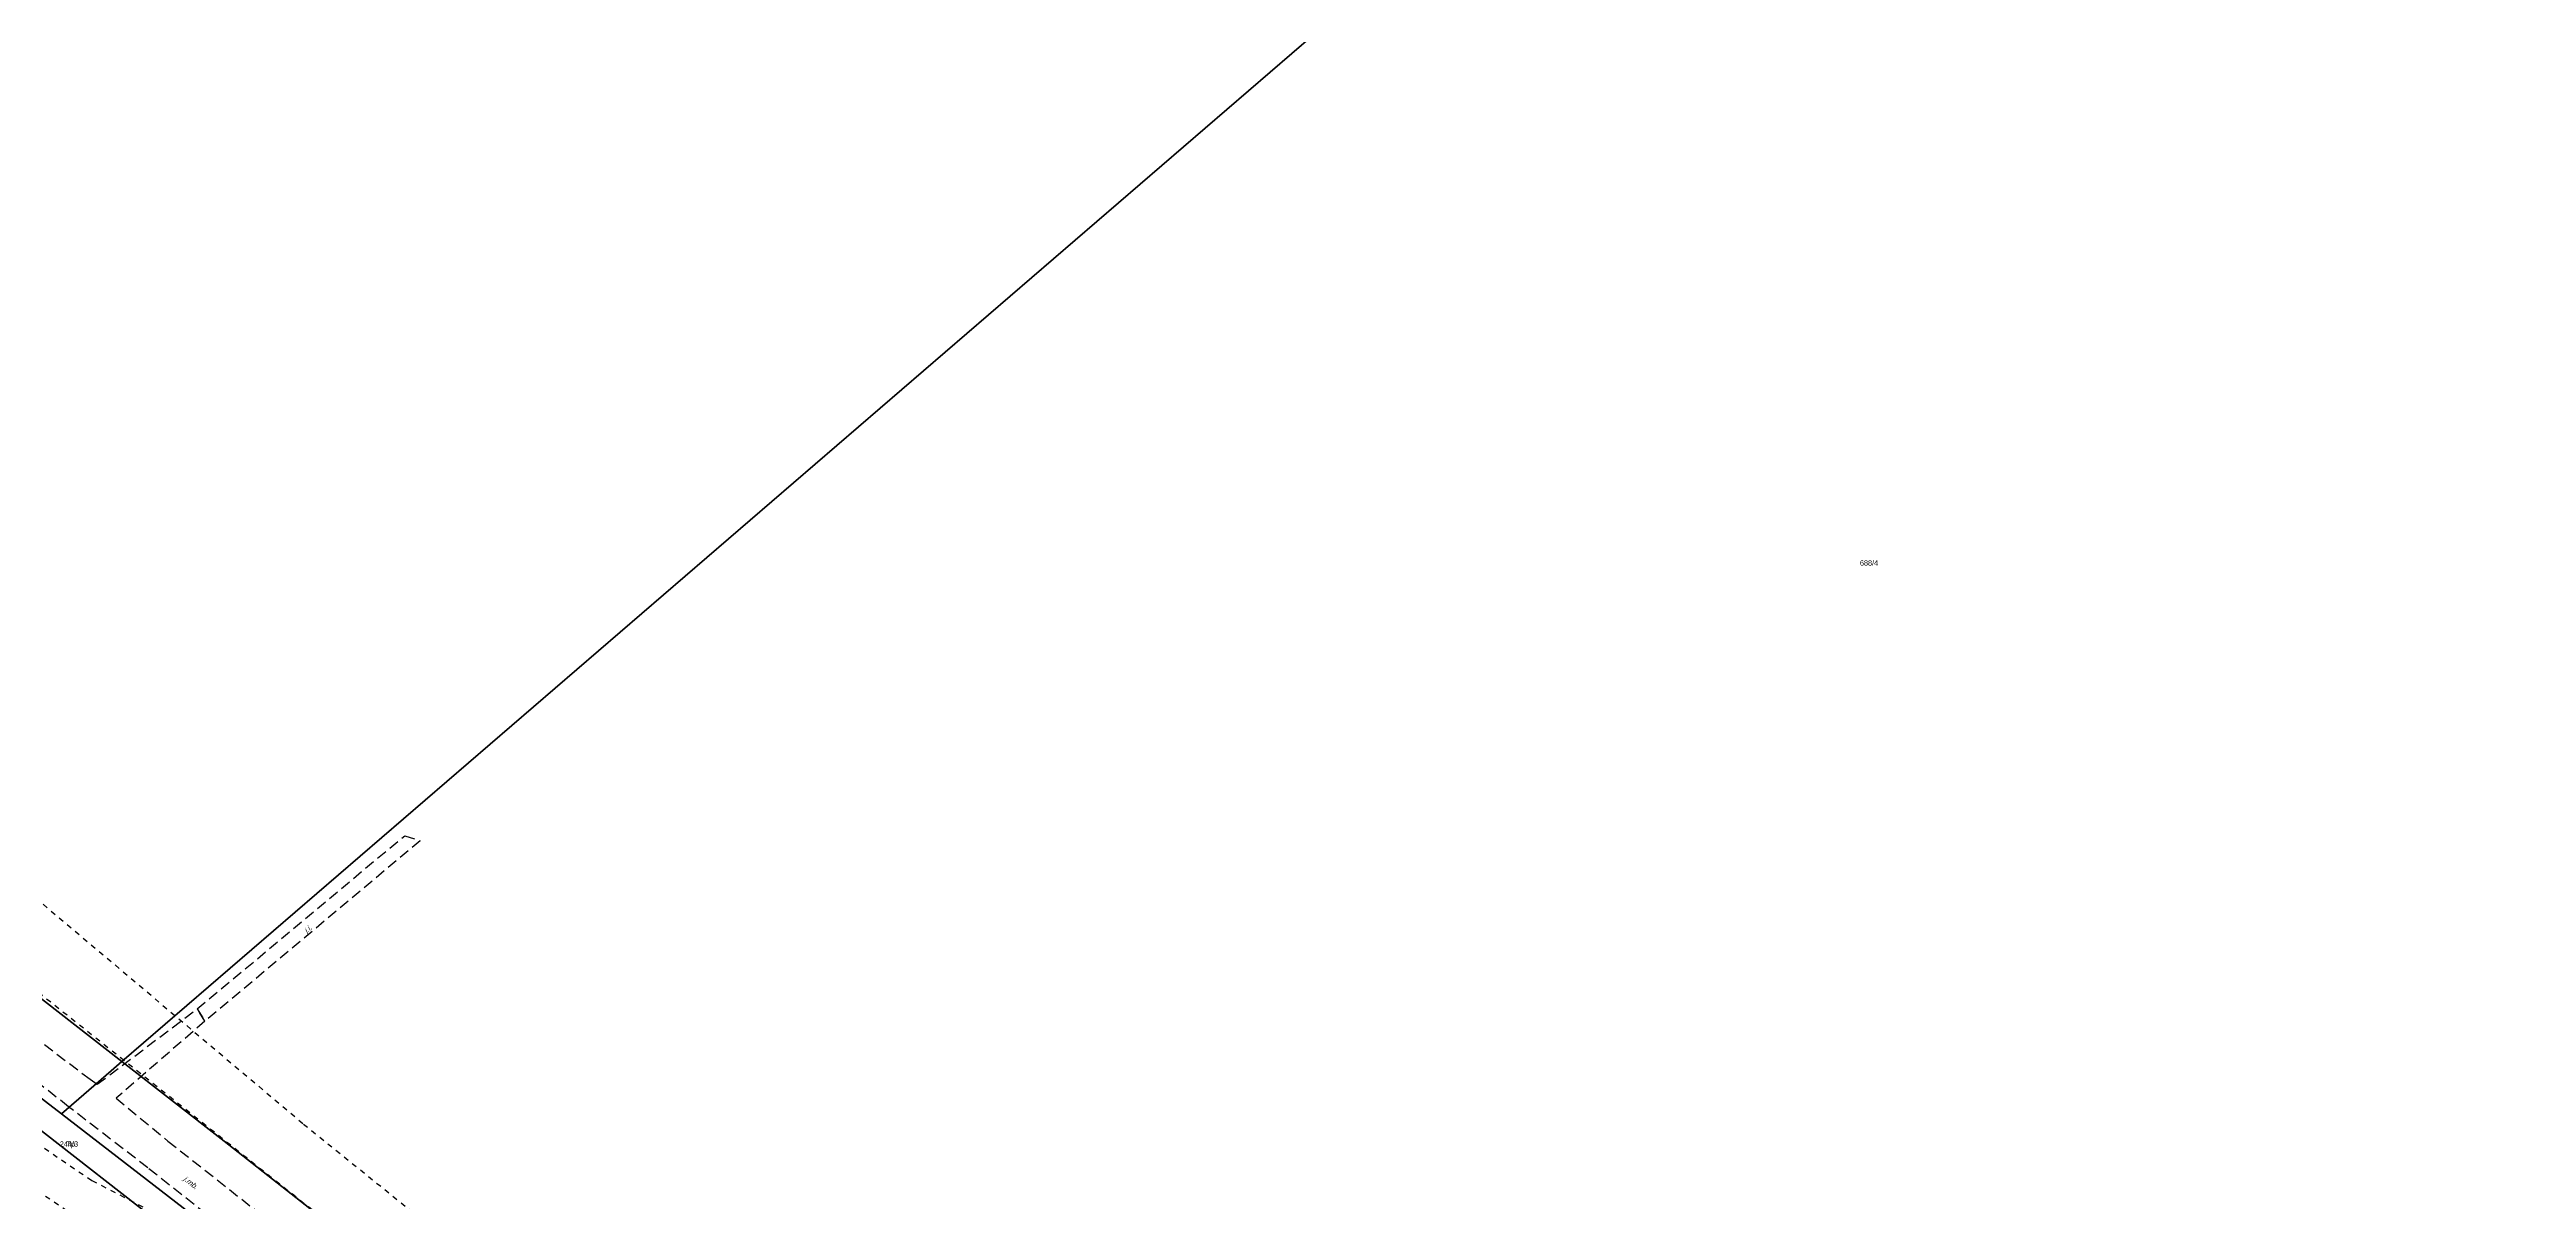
# Model space of a CAD drawing. Header units: metres. Extents: x 7542702 to 7555152, y 5804026 to 5815503.
# Drawn here: x 7545688.6 to 7546162.9, y 5806596.9 to 5806817.4 of the extents above; entities that cross this region are included whole.
import ezdxf

# ---------------------------------------------------------------- set-up
doc = ezdxf.new("R2010")
doc.units = ezdxf.units.M
doc.linetypes.add('4002', pattern=[2, 1, -1])
doc.linetypes.add('4003', pattern=[3, 2, -1])
for name, color, linetype in [('Drogi', 135, 'Continuous'), ('Dzialki', 165, 'Continuous'), ('Roslinnosc', 104, 'Continuous')]:
    doc.layers.add(name, color=color, linetype=linetype)
doc.styles.get("Standard").update_dxf_attribs({"font": 'arial.ttf'})

msp = doc.modelspace()

# ---------------------------------------------------------------- linework, layer by layer
at = {"layer": 'Drogi', "color": 8, "linetype": '4003'}
for p, q in [((7545716.91, 5806633.75, 131.3), (7545756.64, 5806666.9)), ((7545716.91, 5806633.75, 131.3), (7545756.64, 5806666.9)), ((7545756.64, 5806666.9), (7545759.61, 5806665.93)), ((7545756.64, 5806666.9), (7545759.61, 5806665.93)), ((7545759.61, 5806665.93), (7545718.38, 5806631.38, 131.24)), ((7545759.61, 5806665.93), (7545718.38, 5806631.38, 131.24)), ((7545675.74, 5806636.02, 131.07), (7545696.39, 5806620.28, 131.13)), ((7545675.74, 5806636.02, 131.07), (7545696.39, 5806620.28, 131.13)), ((7545697.77, 5806619.31, 131.11), (7545716.91, 5806633.75, 131.3)), ((7545697.77, 5806619.31, 131.11), (7545716.91, 5806633.75, 131.3)), ((7545716.91, 5806633.75, 131.3), (7545718.38, 5806631.38, 131.24)), ((7545718.38, 5806631.38, 131.24), (7545716.91, 5806633.75, 131.3)), ((7545716.91, 5806633.75, 131.3), (7545718.38, 5806631.38, 131.24)), ((7545718.38, 5806631.38, 131.24), (7545716.91, 5806633.75, 131.3)), ((7545692.3, 5806615.02, 131.14), (7545671.61, 5806631.2, 131.14)), ((7545692.3, 5806615.02, 131.14), (7545671.61, 5806631.2, 131.14)), ((7545718.38, 5806631.38, 131.24), (7545701.4, 5806616.64, 131.11)), ((7545718.38, 5806631.38, 131.24), (7545701.4, 5806616.64, 131.11)), ((7545696.39, 5806620.28, 131.13), (7545697.77, 5806619.31, 131.11)), ((7545696.39, 5806620.28, 131.13), (7545697.77, 5806619.31, 131.11)), ((7545707.46, 5806603.31, 131.12), (7545692.3, 5806615.02, 131.14)), ((7545707.46, 5806603.31, 131.12), (7545692.3, 5806615.02, 131.14)), ((7545701.4, 5806616.64, 131.11), (7545711.29, 5806608.43, 131.08)), ((7545701.4, 5806616.64, 131.11), (7545711.29, 5806608.43, 131.08)), ((7545711.29, 5806608.43, 131.08), (7545729.85, 5806593.85, 131.13)), ((7545711.29, 5806608.43, 131.08), (7545729.85, 5806593.85, 131.13)), ((7545725.72, 5806588.87, 131.16), (7545707.46, 5806603.31, 131.12)), ((7545725.72, 5806588.87, 131.16), (7545707.46, 5806603.31, 131.12))]:
    msp.add_line(p, q, dxfattribs=at)
at = {"layer": 'Dzialki'}
for p, q in [((7545702.48, 5806623.7), (7546162.87, 5807020.26)), ((7545702.48, 5806623.7), (7546162.87, 5807020.26)), ((7546162.87, 5807020.26), (7545702.48, 5806623.7)), ((7545702.48, 5806623.7), (7546162.87, 5807020.26)), ((7545702.48, 5806623.7), (7546162.87, 5807020.26)), ((7546162.87, 5807020.26), (7545702.48, 5806623.7)), ((7545402.16, 5806857.45), (7545702.48, 5806623.7)), ((7545702.48, 5806623.7), (7545402.16, 5806857.45)), ((7545402.16, 5806857.45), (7545702.48, 5806623.7)), ((7545702.48, 5806623.7), (7545402.16, 5806857.45)), ((7545434.66, 5806806.82), (7545837, 5806493.76)), ((7545837, 5806493.76), (7545434.66, 5806806.82)), ((7545434.66, 5806806.82), (7545837, 5806493.76)), ((7545837, 5806493.76), (7545434.66, 5806806.82)), ((7545434.66, 5806806.82), (7545837, 5806493.76)), ((7545837, 5806493.76), (7545434.66, 5806806.82)), ((7545434.66, 5806806.82), (7545837, 5806493.76)), ((7545837, 5806493.76), (7545434.66, 5806806.82)), ((7545552.15, 5806720.89), (7545690.91, 5806613.65)), ((7545552.15, 5806720.89), (7545690.91, 5806613.65)), ((7545690.91, 5806613.65), (7545552.15, 5806720.89)), ((7545552.15, 5806720.89), (7545690.91, 5806613.65)), ((7545552.15, 5806720.89), (7545690.91, 5806613.65)), ((7545690.91, 5806613.65), (7545552.15, 5806720.89)), ((7545690.91, 5806613.65), (7545700.41, 5806621.92)), ((7545700.41, 5806621.92), (7545690.91, 5806613.65)), ((7545690.91, 5806613.65), (7545700.41, 5806621.92)), ((7545690.91, 5806613.65), (7545700.41, 5806621.92)), ((7545700.41, 5806621.92), (7545690.91, 5806613.65)), ((7545690.91, 5806613.65), (7545700.41, 5806621.92)), ((7545700.41, 5806621.92), (7545702.48, 5806623.7)), ((7545702.48, 5806623.7), (7545700.41, 5806621.92)), ((7545700.41, 5806621.92), (7545702.48, 5806623.7)), ((7545700.41, 5806621.92), (7545702.48, 5806623.7)), ((7545702.48, 5806623.7), (7545700.41, 5806621.92)), ((7545700.41, 5806621.92), (7545702.48, 5806623.7)), ((7545722.1, 5806608.42), (7545702.48, 5806623.7)), ((7545702.48, 5806623.7), (7545722.1, 5806608.42)), ((7545722.1, 5806608.42), (7545702.48, 5806623.7)), ((7545702.48, 5806623.7), (7545722.1, 5806608.42)), ((7545722.1, 5806608.42), (7545702.48, 5806623.7)), ((7545702.48, 5806623.7), (7545722.1, 5806608.42)), ((7545722.1, 5806608.42), (7545702.48, 5806623.7)), ((7545702.48, 5806623.7), (7545722.1, 5806608.42)), ((7545690.91, 5806613.65), (7545723.49, 5806588.54)), ((7545723.49, 5806588.54), (7545690.91, 5806613.65)), ((7545690.91, 5806613.65), (7545723.49, 5806588.54)), ((7545723.49, 5806588.54), (7545690.91, 5806613.65)), ((7545690.91, 5806613.65), (7545723.49, 5806588.54)), ((7545723.49, 5806588.54), (7545690.91, 5806613.65)), ((7545690.91, 5806613.65), (7545723.49, 5806588.54)), ((7545723.49, 5806588.54), (7545690.91, 5806613.65)), ((7545964.78, 5806417.95), (7545722.1, 5806608.42)), ((7545722.1, 5806608.42), (7545964.78, 5806417.95)), ((7545964.78, 5806417.95), (7545722.1, 5806608.42)), ((7545722.1, 5806608.42), (7545964.78, 5806417.95)), ((7545964.78, 5806417.95), (7545722.1, 5806608.42)), ((7545722.1, 5806608.42), (7545964.78, 5806417.95)), ((7545964.78, 5806417.95), (7545722.1, 5806608.42)), ((7545722.1, 5806608.42), (7545964.78, 5806417.95))]:
    msp.add_line(p, q, dxfattribs=at)
at = {"layer": 'Roslinnosc', "color": 104, "linetype": '4002'}
for points in [[(7545661.46, 5806675.7, 0), (7545737.25, 5806611.71, 0), (7545818.58, 5806546.14, 0), (7545887.39, 5806491.83, 0), (7545918.66, 5806466.06, 0), (7545953.21, 5806436.71, 0), (7545957.31, 5806423.53, 0), (7545887.05, 5806481.69, 0), (7545817.09, 5806533.98, 0), (7545754.65, 5806582.77, 0), (7545619.75, 5806689.89, 0)], [(7545661.46, 5806675.7, 0), (7545737.25, 5806611.71, 0), (7545818.58, 5806546.14, 0), (7545887.39, 5806491.83, 0), (7545918.66, 5806466.06, 0), (7545953.21, 5806436.71, 0), (7545957.31, 5806423.53, 0), (7545887.05, 5806481.69, 0), (7545817.09, 5806533.98, 0), (7545754.65, 5806582.77, 0), (7545619.75, 5806689.89, 0)], [(7545661.46, 5806675.7, 0), (7545737.25, 5806611.71, 0), (7545818.58, 5806546.14, 0), (7545887.39, 5806491.83, 0), (7545918.66, 5806466.06, 0), (7545953.21, 5806436.71, 0), (7545957.31, 5806423.53, 0), (7545887.05, 5806481.69, 0), (7545817.09, 5806533.98, 0), (7545754.65, 5806582.77, 0), (7545619.75, 5806689.89, 0)], [(7545661.46, 5806675.7, 0), (7545737.25, 5806611.71, 0), (7545818.58, 5806546.14, 0), (7545887.39, 5806491.83, 0), (7545918.66, 5806466.06, 0), (7545953.21, 5806436.71, 0), (7545957.31, 5806423.53, 0), (7545887.05, 5806481.69, 0), (7545817.09, 5806533.98, 0), (7545754.65, 5806582.77, 0), (7545619.75, 5806689.89, 0)], [(7545656.2, 5806628.41, 0), (7545696.76, 5806600.9, 0), (7545727.16, 5806585.12, 0), (7545767.35, 5806553.36, 0), (7545778.58, 5806544.73, 0), (7545879.73, 5806466.17, 0), (7545908.41, 5806445.27, 0), (7545885.72, 5806446.55, 0), (7545864.28, 5806459.5, 0), (7545835.05, 5806480.73, 0), (7545771.36, 5806533.01, 0), (7545743.65, 5806554.19, 0), (7545693.69, 5806593.97, 0), (7545665.72, 5806612.62, 0)], [(7545656.2, 5806628.41, 0), (7545696.76, 5806600.9, 0), (7545727.16, 5806585.12, 0), (7545767.35, 5806553.36, 0), (7545778.58, 5806544.73, 0), (7545879.73, 5806466.17, 0), (7545908.41, 5806445.27, 0), (7545885.72, 5806446.55, 0), (7545864.28, 5806459.5, 0), (7545835.05, 5806480.73, 0), (7545771.36, 5806533.01, 0), (7545743.65, 5806554.19, 0), (7545693.69, 5806593.97, 0), (7545665.72, 5806612.62, 0)]]:
    msp.add_polyline3d(points, dxfattribs=at)

# ---------------------------------------------------------------- texts
at = {"layer": 'Drogi', "color": 8, "oblique": 15}
for s, rotation, p in [('j.i. ', 39.9624, (7545737.9, 5806648.19)), ('j.i. ', 39.9624, (7545737.9, 5806648.19)), ('j.mb. ', 321.6631, (7545714.19, 5806601.03)), ('j.mb. ', 321.6631, (7545714.19, 5806601.03))]:
    msp.add_text(s, height=1, rotation=rotation, dxfattribs=at).set_placement(p)
at = {"layer": 'Dzialki'}
for s, p in [('688/4', (7546035.25, 5806718.61)), ('688/4', (7546035.25, 5806718.61)), ('688/4', (7546035.25, 5806718.61)), ('688/4', (7546035.25, 5806718.61)), ('244/3', (7545690.61, 5806607.39)), ('244/3', (7545690.61, 5806607.39)), ('244/3', (7545690.61, 5806607.39)), ('244/3', (7545690.61, 5806607.39))]:
    msp.add_text(s, height=1, dxfattribs=at).set_placement(p)
msp.add_text('Tp', height=1, rotation=359.97, dxfattribs=at).set_placement((7545691.88, 5806607.39))
msp.add_text('Tp', height=1, rotation=359.97, dxfattribs=at).set_placement((7545691.88, 5806607.39))
msp.add_text('Tp', height=1, rotation=359.97, dxfattribs=at).set_placement((7545691.88, 5806607.39))
msp.add_text('Tp', height=1, rotation=359.97, dxfattribs=at).set_placement((7545691.88, 5806607.39))

doc.saveas('drawing.dxf')
